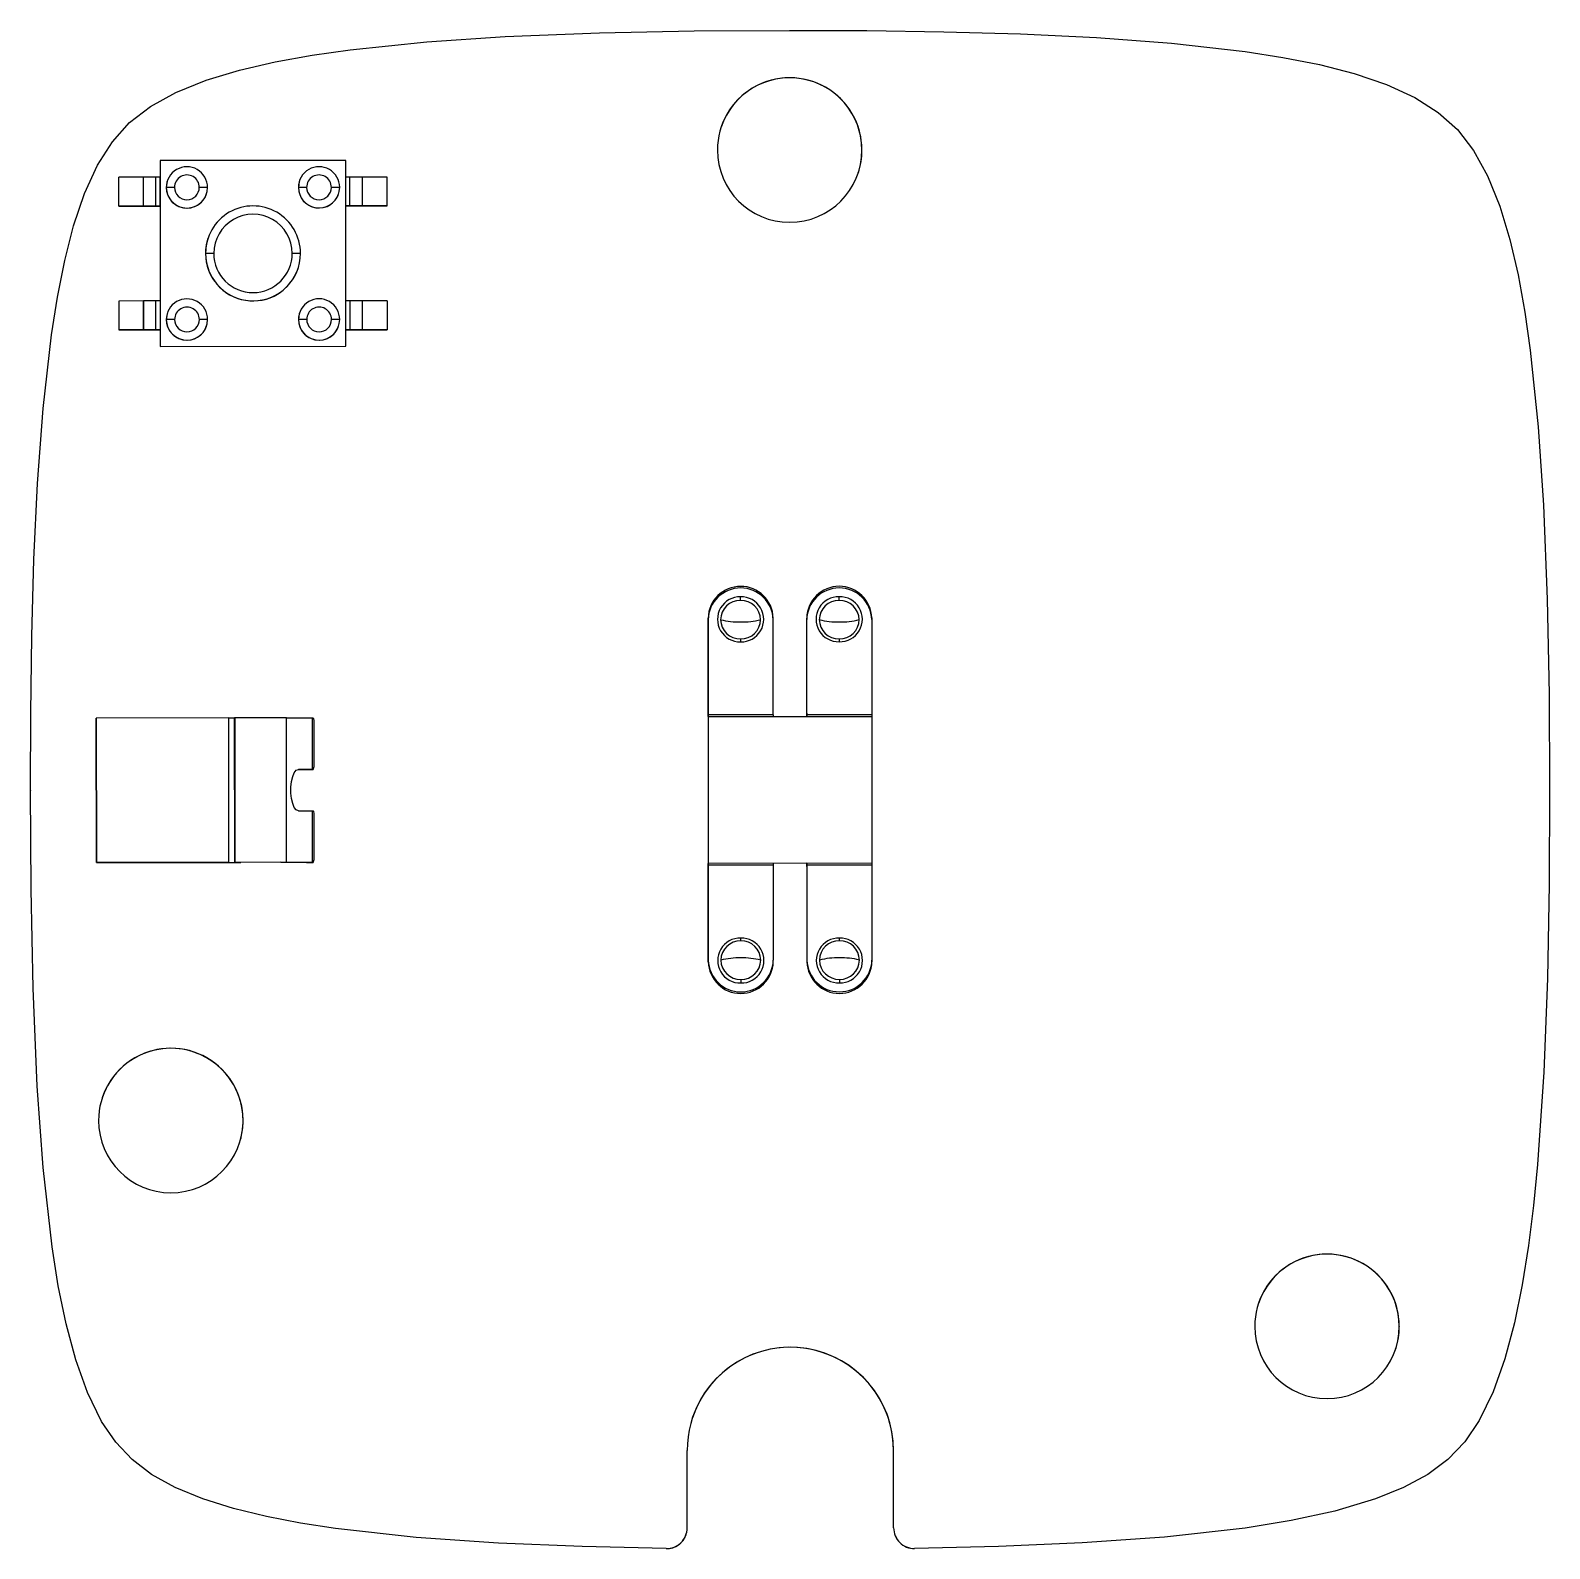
# Model space of a CAD drawing. Header units: millimetres. Extents: x -18.4 to 18.4, y -18.4 to 18.4.
import ezdxf

# ---------------------------------------------------------------- set-up
doc = ezdxf.new("R2010")
doc.units = ezdxf.units.MM

msp = doc.modelspace()

# ---------------------------------------------------------------- linework, layer by layer
at = {"color": 7, "linetype": 'Continuous', "lineweight": 25}
for p, q in [((1.741, 15.497), (1.741, 15.497)), ((-10.759, 15.242), (-15.259, 15.24)), ((-15.259, 15.24), (-15.256, 10.74)), ((-15.259, 15.239), (-15.259, 15.24)), ((-15.259, 15.239), (-15.259, 14.839)), ((-10.756, 10.742), (-10.759, 15.242)), ((-15.659, 14.839), (-16.259, 14.838)), ((-16.258, 14.138), (-16.259, 14.838)), ((-16.258, 14.138), (-16.259, 14.838)), ((-16.259, 14.838), (-16.259, 14.838)), ((-15.359, 14.839), (-15.659, 14.839)), ((-15.658, 14.139), (-15.659, 14.839)), ((-15.658, 14.139), (-15.659, 14.839)), ((-15.659, 14.839), (-15.659, 14.839)), ((-15.358, 14.139), (-15.359, 14.839)), ((-15.259, 14.839), (-15.359, 14.839)), ((-15.258, 14.139), (-15.259, 14.839)), ((-15.083, 14.748), (-15.083, 14.748)), ((-11.883, 14.75), (-11.883, 14.75)), ((-10.659, 14.842), (-10.758, 14.841)), ((-10.658, 14.142), (-10.659, 14.842)), ((-10.359, 14.842), (-10.659, 14.842)), ((-10.358, 14.142), (-10.359, 14.842)), ((-9.759, 14.842), (-10.359, 14.841)), ((-9.758, 14.142), (-9.759, 14.842)), ((-14.908, 14.59), (-15.108, 14.59)), ((-15.108, 14.59), (-15.108, 14.59)), ((-14.108, 14.591), (-14.308, 14.591)), ((-14.134, 14.433), (-14.134, 14.433)), ((-11.708, 14.592), (-11.908, 14.592)), ((-11.908, 14.592), (-11.908, 14.592)), ((-10.908, 14.592), (-11.108, 14.592)), ((-10.934, 14.434), (-10.934, 14.434)), ((-17.24, 14.016), (-17.24, 14.015)), ((-15.658, 14.139), (-16.258, 14.138)), ((-16.258, 14.138), (-15.658, 14.138)), ((-16.258, 14.138), (-16.258, 14.138)), ((-15.358, 14.139), (-15.658, 14.139)), ((-15.658, 14.138), (-15.358, 14.139)), ((-15.658, 14.139), (-15.658, 14.139)), ((-15.258, 14.139), (-15.358, 14.139)), ((-15.358, 14.139), (-15.258, 14.139)), ((-15.358, 14.139), (-15.358, 14.139)), ((-15.258, 14.139), (-15.257, 11.839)), ((-15.258, 14.139), (-15.258, 14.139)), ((-10.658, 14.142), (-10.758, 14.141)), ((-10.758, 14.141), (-10.658, 14.141)), ((-10.358, 14.142), (-10.658, 14.142)), ((-10.658, 14.141), (-10.358, 14.141)), ((-10.658, 14.141), (-10.658, 14.141)), ((-10.658, 14.141), (-10.658, 14.141)), ((-10.358, 14.141), (-10.358, 14.142)), ((-9.758, 14.142), (-10.358, 14.141)), ((-10.358, 14.141), (-9.758, 14.141)), ((-9.758, 14.141), (-9.758, 14.142)), ((-14.098, 13.355), (-14.099, 13.354)), ((-13.957, 12.992), (-14.157, 12.992)), ((-14.157, 12.991), (-14.157, 12.992)), ((-11.857, 12.993), (-12.057, 12.993)), ((-11.916, 12.628), (-11.916, 12.629)), ((-15.657, 11.839), (-16.257, 11.838)), ((-16.257, 11.838), (-16.257, 11.138)), ((-16.257, 11.838), (-16.257, 11.138)), ((-16.257, 11.838), (-16.257, 11.838)), ((-15.357, 11.839), (-15.657, 11.839)), ((-15.657, 11.139), (-15.657, 11.839)), ((-15.657, 11.839), (-15.657, 11.139)), ((-15.657, 11.839), (-15.657, 11.839)), ((-15.357, 11.139), (-15.357, 11.839)), ((-15.257, 11.839), (-15.357, 11.839)), ((-15.257, 11.839), (-15.257, 11.139)), ((-10.657, 11.842), (-10.757, 11.841)), ((-10.657, 11.142), (-10.657, 11.842)), ((-10.357, 11.842), (-10.657, 11.842)), ((-10.357, 11.142), (-10.357, 11.842)), ((-9.757, 11.842), (-10.357, 11.841)), ((-9.757, 11.842), (-9.757, 11.142)), ((-15.081, 11.548), (-15.081, 11.548)), ((-11.881, 11.55), (-11.881, 11.55)), ((-15.657, 11.139), (-16.257, 11.138)), ((-16.257, 11.138), (-15.657, 11.138)), ((-16.257, 11.138), (-16.257, 11.138)), ((-15.357, 11.139), (-15.657, 11.139)), ((-15.657, 11.138), (-15.357, 11.139)), ((-15.657, 11.139), (-15.657, 11.139)), ((-15.257, 11.139), (-15.357, 11.139)), ((-15.357, 11.139), (-15.257, 11.139)), ((-15.357, 11.139), (-15.357, 11.139)), ((-15.257, 11.139), (-15.257, 10.739)), ((-15.257, 11.139), (-15.257, 11.139)), ((-14.906, 11.39), (-15.107, 11.39)), ((-15.107, 11.39), (-15.107, 11.39)), ((-14.107, 11.391), (-14.306, 11.391)), ((-14.132, 11.233), (-14.132, 11.233)), ((-11.706, 11.392), (-11.907, 11.392)), ((-11.907, 11.392), (-11.907, 11.392)), ((-10.907, 11.392), (-11.106, 11.392)), ((-10.932, 11.234), (-10.932, 11.234)), ((-10.657, 11.142), (-10.756, 11.141)), ((-10.756, 11.141), (-10.657, 11.141)), ((-10.357, 11.142), (-10.657, 11.142)), ((-10.657, 11.141), (-10.357, 11.141)), ((-10.657, 11.141), (-10.657, 11.141)), ((-10.657, 11.141), (-10.657, 11.141)), ((-10.357, 11.141), (-10.357, 11.142)), ((-9.757, 11.142), (-10.357, 11.141)), ((-10.357, 11.141), (-9.757, 11.141)), ((-9.757, 11.141), (-9.757, 11.142)), ((-15.257, 10.739), (-10.757, 10.741)), ((-15.257, 10.739), (-15.256, 10.74)), ((-15.256, 10.74), (-10.756, 10.742)), ((-10.757, 10.741), (-10.756, 10.742)), ((-1.984, 4.119), (-1.984, 4.159)), ((-1.984, 4.159), (-1.983, 1.852)), ((-1.983, 1.813), (-1.984, 4.119)), ((-0.41, 4.12), (-0.41, 4.16)), ((-0.408, 1.814), (-0.41, 4.12)), ((0.403, 4.16), (0.403, 4.121)), ((0.404, 1.854), (0.403, 4.16)), ((0.404, 1.814), (0.403, 4.121)), ((1.978, 4.161), (1.978, 4.122)), ((1.978, 4.122), (1.979, 1.815)), ((-1.983, 1.813), (-1.983, 1.852)), ((0.404, 1.814), (0.404, 1.854)), ((-13.602, 1.74), (-16.802, 1.738)), ((-16.802, 1.738), (-16.8, -1.762)), ((-16.8, -1.762), (-16.802, 1.738)), ((-16.802, 1.738), (-16.802, 1.738)), ((-13.602, 1.74), (-13.6, -1.76)), ((-13.602, 1.74), (-13.452, 1.74)), ((-13.451, 1.742), (-13.452, 1.74)), ((-13.45, -1.76), (-13.452, 1.74)), ((-12.196, 1.743), (-13.451, 1.742)), ((-13.451, 1.742), (-13.449, -1.758)), ((-12.194, -1.757), (-12.196, 1.743)), ((-12.196, 1.743), (-11.573, 1.742)), ((-11.573, 1.742), (-11.573, 0.492)), ((-11.528, 0.564), (-11.529, 1.677)), ((-0.408, 1.814), (-1.983, 1.813)), ((-1.983, 1.773), (1.979, 1.776)), ((-1.983, 1.773), (-1.983, 1.773)), ((-1.983, 1.773), (-1.981, -1.783)), ((-1.983, 1.773), (-1.981, -1.783)), ((1.979, 1.815), (0.404, 1.814)), ((1.979, 1.776), (1.981, -1.78)), ((-11.914, 0.492), (-11.712, 0.492)), ((-11.573, 0.492), (-11.909, 0.492)), ((-11.698, 0.492), (-11.554, 0.492)), ((-11.554, 0.492), (-11.528, 0.564)), ((-18.399, -0.013), (-18.399, -0.014)), ((-11.908, -0.508), (-11.572, -0.508)), ((-11.572, -0.508), (-11.572, -1.758)), ((-11.527, -1.686), (-11.527, -0.573)), ((-16.8, -1.762), (-13.6, -1.76)), ((-13.6, -1.761), (-16.8, -1.762)), ((-16.8, -1.762), (-16.8, -1.762)), ((-13.6, -1.761), (-13.3, -1.76)), ((-13.6, -1.76), (-13.45, -1.76)), ((-13.45, -1.76), (-13.449, -1.758)), ((-12.194, -1.757), (-13.449, -1.758)), ((-13.299, -1.758), (-13.3, -1.76)), ((-12.334, -1.757), (-13.299, -1.758)), ((-12.334, -1.757), (-11.711, -1.758)), ((-11.572, -1.758), (-12.194, -1.757)), ((-11.697, -1.758), (-11.553, -1.758)), ((-11.553, -1.758), (-11.527, -1.686)), ((1.981, -1.78), (-1.981, -1.783)), ((-1.981, -1.783), (-1.981, -1.783)), ((-1.981, -1.822), (-0.407, -1.821)), ((-1.98, -4.128), (-1.981, -1.822)), ((-1.981, -1.861), (-1.981, -1.822)), ((0.406, -1.781), (-0.407, -1.782)), ((-0.407, -1.821), (-0.405, -4.127)), ((0.406, -1.781), (0.406, -1.781)), ((0.406, -1.821), (1.981, -1.82)), ((0.406, -1.821), (0.407, -4.127)), ((0.406, -1.86), (0.406, -1.821)), ((1.981, -1.82), (1.982, -4.126)), ((-1.981, -1.861), (-1.98, -4.167)), ((0.406, -1.86), (0.407, -4.166)), ((-1.98, -4.167), (-1.98, -4.128)), ((-0.405, -4.167), (-0.405, -4.127)), ((0.407, -4.127), (0.407, -4.166)), ((1.982, -4.126), (1.982, -4.165)), ((-13.247, -8.01), (-13.247, -8.011)), ((14.755, -12.996), (14.755, -12.997)), ((17.238, -14.024), (17.238, -14.023)), ((-2.492, -17.88), (-2.493, -16.005)), ((2.508, -17.877), (2.507, -16.002)), ((2.507, -16.002), (2.507, -16.003)), ((2.508, -17.878), (2.507, -16.003)), ((2.508, -17.877), (2.508, -17.878)), ((-3, -18.381), (-3, -18.38)), ((-2.518, -18.039), (-2.518, -18.038)), ((3.016, -18.377), (3.016, -18.378))]:
    msp.add_line(p, q, dxfattribs=at)
at = {"color": 7, "linetype": 'Continuous', "lineweight": 25, "flags": 128}
for points in [[(-18.399, -0.013), (-18.391, 1.857), (-18.365, 3.721), (-18.312, 5.577), (-18.225, 7.419), (-18.091, 9.239), (-17.889, 11.02), (-17.745, 11.934), (-17.568, 12.818), (-17.351, 13.661), (-17.087, 14.44), (-16.772, 15.13), (-16.412, 15.698), (-15.995, 16.161), (-15.491, 16.552), (-14.875, 16.891), (-14.145, 17.185), (-13.336, 17.429), (-12.474, 17.63), (-11.576, 17.793), (-10.653, 17.925), (-8.794, 18.117), (-6.9, 18.243), (-4.617, 18.334), (-2.319, 18.38), (-0.011, 18.394)], [(-0.011, 18.394), (1.859, 18.387), (3.724, 18.36), (5.58, 18.307), (7.422, 18.22), (9.242, 18.086), (11.022, 17.884), (11.936, 17.741), (12.821, 17.564), (13.663, 17.346), (14.443, 17.082), (15.133, 16.767), (15.7, 16.408), (16.163, 15.991), (16.554, 15.486), (16.893, 14.871), (17.187, 14.14), (17.432, 13.331), (17.632, 12.469), (17.795, 11.571), (17.928, 10.648), (18.12, 8.79), (18.246, 6.895), (18.336, 4.613), (18.382, 2.314), (18.396, 0.006)], [(-15.083, 14.748), (-15.088, 14.731), (-15.108, 14.59)], [(-11.883, 14.75), (-11.888, 14.733), (-11.908, 14.592)], [(-14.099, 13.354), (-14.138, 13.202), (-14.157, 12.991)], [(-15.081, 11.548), (-15.086, 11.531), (-15.107, 11.39)], [(-11.881, 11.55), (-11.886, 11.533), (-11.907, 11.392)], [(-1.197, 4.587), (-1.197, 4.596), (-1.197, 4.607), (-1.197, 4.617), (-1.197, 4.628), (-1.197, 4.639), (-1.197, 4.651), (-1.197, 4.662), (-1.197, 4.673)], [(1.19, 4.588), (1.19, 4.598), (1.19, 4.608), (1.19, 4.619), (1.19, 4.63), (1.19, 4.641), (1.19, 4.652), (1.19, 4.663), (1.19, 4.674)], [(-1.197, 3.652), (-1.197, 3.646), (-1.197, 3.64), (-1.197, 3.632), (-1.197, 3.624), (-1.197, 3.615), (-1.197, 3.605), (-1.197, 3.595), (-1.197, 3.584)], [(1.191, 3.653), (1.191, 3.648), (1.191, 3.641), (1.191, 3.633), (1.191, 3.625), (1.191, 3.616), (1.191, 3.606), (1.191, 3.596), (1.191, 3.585)], [(-1.983, 1.852), (-1.983, 1.843), (-1.983, 1.833), (-1.983, 1.823), (-1.983, 1.813), (-1.983, 1.803), (-1.983, 1.793), (-1.983, 1.783), (-1.983, 1.773)], [(0.404, 1.854), (0.404, 1.844), (0.404, 1.834), (0.404, 1.824), (0.404, 1.814), (0.404, 1.804), (0.404, 1.795), (0.404, 1.785), (0.404, 1.775)], [(-11.573, 1.742), (-11.571, 1.742), (-11.568, 1.742), (-11.566, 1.742), (-11.564, 1.742), (-11.561, 1.742), (-11.559, 1.742), (-11.557, 1.742), (-11.555, 1.742)], [(-11.529, 1.677), (-11.535, 1.72), (-11.555, 1.742)], [(-1.983, 1.773), (-1.983, 1.778), (-1.983, 1.783), (-1.983, 1.788), (-1.983, 1.793), (-1.983, 1.798), (-1.983, 1.803), (-1.983, 1.808), (-1.983, 1.813)], [(-0.408, 1.814), (-0.408, 1.809), (-0.408, 1.804), (-0.408, 1.799), (-0.408, 1.794), (-0.408, 1.789), (-0.408, 1.784), (-0.408, 1.779), (-0.408, 1.774)], [(0.404, 1.775), (0.404, 1.78), (0.404, 1.785), (0.404, 1.79), (0.404, 1.795), (0.404, 1.8), (0.404, 1.804), (0.404, 1.809), (0.404, 1.814)], [(1.979, 1.815), (1.979, 1.81), (1.979, 1.805), (1.979, 1.8), (1.979, 1.795), (1.979, 1.79), (1.979, 1.785), (1.979, 1.78), (1.979, 1.776)], [(-11.908, -0.508), (-11.959, -0.487), (-12.007, -0.428), (-12.046, -0.335), (-12.074, -0.215), (-12.089, -0.079), (-12.089, 0.064), (-12.074, 0.2), (-12.046, 0.32), (-12.007, 0.413), (-11.96, 0.472), (-11.909, 0.492)], [(-11.712, 0.492), (-11.71, 0.492), (-11.709, 0.492), (-11.707, 0.492), (-11.705, 0.492), (-11.703, 0.492), (-11.702, 0.492), (-11.7, 0.492), (-11.698, 0.492)], [(-11.554, 0.492), (-11.557, 0.492), (-11.559, 0.492), (-11.561, 0.492), (-11.563, 0.492), (-11.565, 0.492), (-11.568, 0.492), (-11.57, 0.492), (-11.573, 0.492)], [(18.396, 0.006), (18.385, -2.287), (18.342, -4.571), (18.255, -6.838), (18.104, -9.077), (18.006, -10.067), (17.885, -11.041), (17.734, -11.993), (17.546, -12.913), (17.314, -13.784), (17.03, -14.584), (16.69, -15.28), (16.34, -15.795), (15.935, -16.221), (15.448, -16.585), (14.861, -16.904), (14.183, -17.178), (13.195, -17.472), (12.133, -17.703), (11.024, -17.882), (9.071, -18.101), (7.074, -18.241), (5.052, -18.328), (3.016, -18.377)], [(-3, -18.38), (-5.036, -18.333), (-7.058, -18.248), (-9.055, -18.11), (-11.008, -17.894), (-11.859, -17.762), (-12.684, -17.602), (-13.476, -17.408), (-14.219, -17.174), (-14.891, -16.898), (-15.462, -16.583), (-15.936, -16.223), (-16.333, -15.804), (-16.677, -15.298), (-17.017, -14.603), (-17.301, -13.806), (-17.534, -12.936), (-17.722, -12.019), (-17.874, -11.07), (-18.092, -9.147), (-18.233, -7.179), (-18.333, -4.806), (-18.383, -2.415), (-18.399, -0.013)], [(-11.572, -0.508), (-11.57, -0.508), (-11.567, -0.508), (-11.565, -0.508), (-11.563, -0.508), (-11.56, -0.508), (-11.558, -0.508), (-11.556, -0.508), (-11.554, -0.508)], [(-11.527, -0.573), (-11.533, -0.53), (-11.554, -0.508)], [(-11.711, -1.758), (-11.709, -1.758), (-11.707, -1.758), (-11.706, -1.758), (-11.704, -1.758), (-11.702, -1.758), (-11.7, -1.758), (-11.699, -1.758), (-11.697, -1.758)], [(-11.553, -1.758), (-11.555, -1.758), (-11.557, -1.758), (-11.56, -1.758), (-11.562, -1.758), (-11.564, -1.758), (-11.567, -1.758), (-11.569, -1.758), (-11.572, -1.758)], [(-1.981, -1.822), (-1.981, -1.817), (-1.981, -1.812), (-1.981, -1.807), (-1.981, -1.802), (-1.981, -1.797), (-1.981, -1.792), (-1.981, -1.788), (-1.981, -1.783)], [(-1.981, -1.783), (-1.981, -1.793), (-1.981, -1.803), (-1.981, -1.812), (-1.981, -1.822), (-1.981, -1.832), (-1.981, -1.842), (-1.981, -1.852), (-1.981, -1.861)], [(-0.407, -1.782), (-0.407, -1.787), (-0.407, -1.792), (-0.407, -1.797), (-0.407, -1.802), (-0.407, -1.807), (-0.407, -1.811), (-0.407, -1.816), (-0.407, -1.821)], [(0.406, -1.781), (0.406, -1.791), (0.406, -1.801), (0.406, -1.811), (0.406, -1.821), (0.406, -1.831), (0.406, -1.841), (0.406, -1.851), (0.406, -1.86)], [(0.406, -1.821), (0.406, -1.816), (0.406, -1.811), (0.406, -1.806), (0.406, -1.801), (0.406, -1.796), (0.406, -1.791), (0.406, -1.786), (0.406, -1.781)], [(1.981, -1.78), (1.981, -1.785), (1.981, -1.79), (1.981, -1.795), (1.981, -1.8), (1.981, -1.805), (1.981, -1.81), (1.981, -1.815), (1.981, -1.82)], [(-1.193, -3.66), (-1.193, -3.654), (-1.193, -3.648), (-1.193, -3.64), (-1.193, -3.632), (-1.193, -3.623), (-1.193, -3.613), (-1.193, -3.603), (-1.193, -3.592)], [(1.195, -3.659), (1.195, -3.653), (1.195, -3.646), (1.195, -3.639), (1.195, -3.63), (1.195, -3.621), (1.195, -3.612), (1.195, -3.601), (1.195, -3.591)], [(-1.192, -4.594), (-1.192, -4.604), (-1.192, -4.614), (-1.192, -4.625), (-1.192, -4.636), (-1.192, -4.647), (-1.192, -4.658), (-1.192, -4.669), (-1.192, -4.68)], [(1.195, -4.593), (1.195, -4.603), (1.195, -4.613), (1.195, -4.624), (1.195, -4.635), (1.195, -4.646), (1.195, -4.657), (1.195, -4.668), (1.195, -4.679)]]:
    msp.add_lwpolyline(points, dxfattribs=at)
at = {"color": 7, "linetype": 'Continuous', "lineweight": 25}
for centre, radius, start, end in [((-0.009, 15.496), 1.75, 0.0294, 180.0294), ((-0.009, 15.496), 1.75, 0.0294, 161.6003), ((-0.009, 15.496), 1.75, 180.0294, 0.0294), ((-0.009, 15.496), 1.75, 341.6003, 0.0294), ((-14.608, 14.59), 0.5, 0.0294, 180.0294), ((-11.408, 14.592), 0.5, 0.0294, 180.0294), ((-14.608, 14.591), 0.3, 0.0294, 180.0294), ((-11.408, 14.592), 0.3, 0.0294, 180.0294), ((-14.608, 14.59), 0.5, 180.0294, 0.0294), ((-14.608, 14.59), 0.5, 180.0294, 341.6003), ((-14.608, 14.591), 0.3, 180.0294, 0.0294), ((-11.408, 14.592), 0.5, 180.0294, 0.0294), ((-11.408, 14.592), 0.5, 180.0294, 341.6003), ((-11.408, 14.592), 0.3, 180.0294, 0.0294), ((-13.007, 12.992), 1.15, 0.0294, 180.0294), ((-13.007, 12.992), 0.95, 0.0294, 180.0294), ((-13.007, 12.992), 1.15, 180.0294, 0.0294), ((-13.007, 12.991), 1.15, 180.0294, 341.6003), ((-13.007, 12.992), 0.95, 180.0294, 0.0294), ((-14.607, 11.39), 0.5, 0.0294, 180.0294), ((-11.407, 11.392), 0.5, 0.0294, 180.0294), ((-14.606, 11.391), 0.3, 0.0294, 180.0294), ((-11.406, 11.392), 0.3, 0.0294, 180.0294), ((-14.607, 11.39), 0.5, 180.0294, 0.0294), ((-14.607, 11.39), 0.5, 180.0294, 341.6003), ((-14.606, 11.391), 0.3, 180.0294, 0.0294), ((-11.407, 11.392), 0.5, 180.0294, 0.0294), ((-11.407, 11.392), 0.5, 180.0294, 341.6003), ((-11.406, 11.392), 0.3, 180.0294, 0.0294), ((-1.197, 4.139), 0.788, 1.5112, 178.5475), ((-1.197, 4.1), 0.788, 1.5112, 178.5475), ((1.191, 4.14), 0.788, 1.5112, 178.5475), ((1.191, 4.101), 0.788, 1.5112, 178.5475), ((-1.212, 4.128), 0.545, 88.4347, 271.6188), ((-1.205, 4.111), 0.476, 89.0579, 179.0202), ((-1.182, 4.128), 0.545, 268.4347, 91.6188), ((-1.189, 4.111), 0.476, 1.0325, 91.0018), ((1.175, 4.13), 0.545, 88.4347, 271.6188), ((1.183, 4.112), 0.476, 89.0579, 179.0202), ((1.206, 4.13), 0.545, 268.4347, 91.6188), ((1.199, 4.112), 0.476, 1.0325, 91.0018), ((-1.229, 5.93), 1.866, 255.9962, 270.987), ((-1.205, 4.128), 0.476, 181.0325, 271.0018), ((-1.167, 5.929), 1.865, 269.0705, 284.0658), ((-1.189, 4.128), 0.476, 269.0579, 359.0202), ((1.159, 5.931), 1.866, 255.9962, 270.987), ((1.183, 4.129), 0.476, 181.0325, 271.0018), ((1.221, 5.93), 1.865, 269.0705, 284.0658), ((1.199, 4.129), 0.476, 269.0579, 359.0202), ((-1.208, -4.136), 0.544, 88.4273, 271.6367), ((-1.201, -4.135), 0.476, 89.0493, 179.0181), ((-1.177, -4.136), 0.544, 268.4273, 91.6367), ((-1.185, -4.135), 0.476, 1.0467, 91.0084), ((1.18, -4.135), 0.544, 88.4273, 271.6367), ((1.187, -4.134), 0.476, 89.0493, 179.0181), ((1.21, -4.135), 0.544, 268.4273, 91.6367), ((1.203, -4.134), 0.476, 1.0467, 91.0084), ((-1.193, -4.107), 0.788, 181.523, 358.5358), ((-1.193, -4.146), 0.788, 181.523, 358.5358), ((-1.223, -5.931), 1.86, 89.0688, 104.1152), ((-1.201, -4.118), 0.476, 181.0467, 271.0084), ((-1.161, -5.93), 1.859, 75.9403, 90.9912), ((-1.185, -4.119), 0.476, 269.0493, 359.0181), ((1.195, -4.106), 0.788, 181.523, 358.5358), ((1.195, -4.145), 0.788, 181.523, 358.5358), ((1.165, -5.929), 1.86, 89.0688, 104.1152), ((1.187, -4.117), 0.476, 181.0467, 271.0084), ((1.227, -5.928), 1.859, 75.9403, 90.9912), ((1.203, -4.117), 0.476, 269.0493, 359.0181), ((-14.997, -8.011), 1.75, 0.0294, 180.0294), ((-14.997, -8.012), 1.75, 0.0294, 161.6003), ((-14.997, -8.011), 1.75, 180.0294, 0.0294), ((-14.997, -8.012), 1.75, 341.6003, 0.0294), ((13.005, -12.997), 1.75, 0.0294, 180.0294), ((13.005, -12.998), 1.75, 0.0294, 161.6003), ((13.005, -12.997), 1.75, 180.0294, 0.0294), ((13.005, -12.998), 1.75, 341.6003, 0.0294), ((0.007, -16.004), 2.5, 0.0294, 180.0294), ((0.007, -16.004), 2.5, 0.0294, 161.6003), ((-2.992, -17.88), 0.5, 269.1062, 0.0294), ((3.008, -17.877), 0.5, 180.0294, 270.9524), ((3.008, -17.878), 0.5, 180.0294, 270.9524), ((-2.992, -17.881), 0.5, 269.1062, 341.6003)]:
    msp.add_arc(centre, radius, start, end, dxfattribs=at)

doc.saveas('drawing.dxf')
